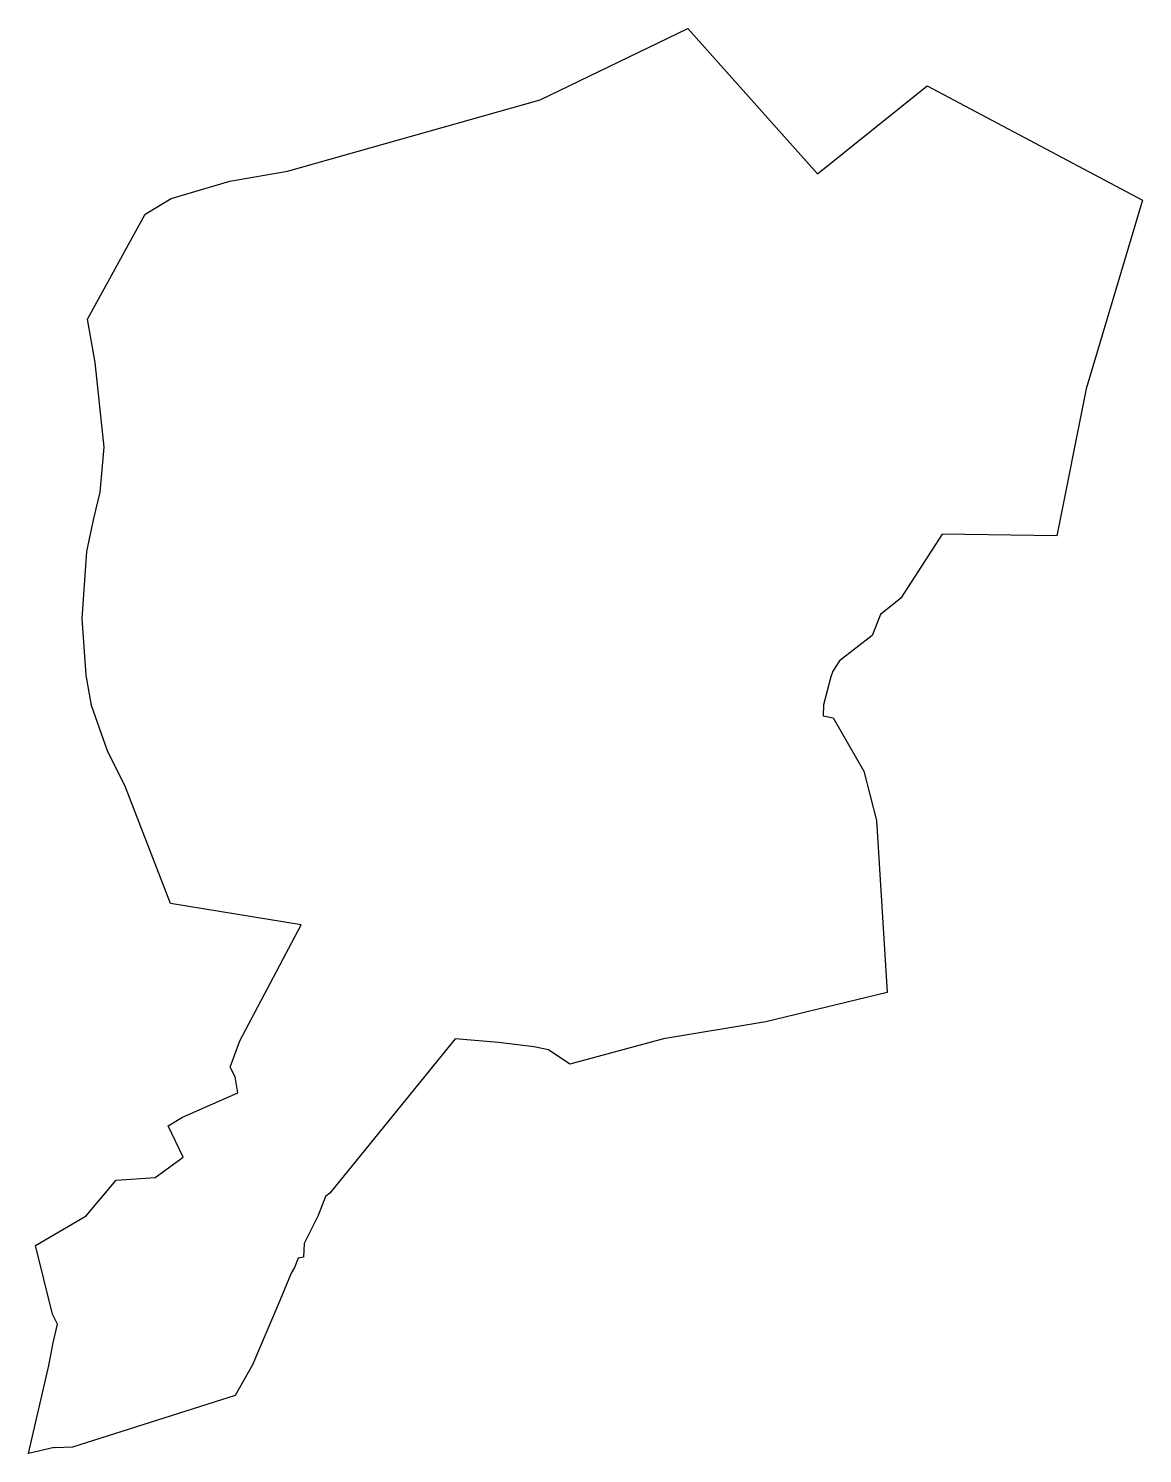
# Model space of a CAD drawing. Header units: metres. Extents: x 4644719 to 4645195, y 1943202 to 1943810.
import ezdxf

# ---------------------------------------------------------------- set-up
doc = ezdxf.new("R2010")
doc.units = ezdxf.units.M
doc.header["$MEASUREMENT"] = 0

msp = doc.modelspace()

# ---------------------------------------------------------------- linework, layer by layer
msp.add_lwpolyline([(4644780.07, 1943737.8), (4644804.98, 1943745.3), (4644829.64, 1943749.53), (4644937.5, 1943779.96), (4645000.59, 1943810.39), (4645055.89, 1943748.43), (4645102.73, 1943785.96), (4645194.63, 1943737.13), (4645170.52, 1943656.66), (4645158.03, 1943593.85), (4645109.14, 1943594.67), (4645091.46, 1943567.36), (4645082.79, 1943560.37), (4645079.22, 1943551.31), (4645065.22, 1943540.6), (4645062.43, 1943536.1), (4645061.63, 1943533.72), (4645058.49, 1943521.72), (4645058.28, 1943517.06), (4645062.61, 1943516.26), (4645075.69, 1943493.45), (4645081.13, 1943472.48), (4645085.63, 1943398.97), (4645033.89, 1943386.47), (4644990.12, 1943379.29), (4644950.19, 1943368.4), (4644941.09, 1943374.62), (4644934.77, 1943375.84), (4644919.74, 1943377.73), (4644901.28, 1943379.23), (4644847.74, 1943313.43), (4644845.92, 1943312.01), (4644842.82, 1943303.94), (4644836.74, 1943291.94), (4644836.49, 1943286.09), (4644834.27, 1943285.73), (4644832.65, 1943281.72), (4644831.19, 1943279.27), (4644826.49, 1943267.84), (4644814.67, 1943240.19), (4644807.38, 1943227.05), (4644737.93, 1943205.07), (4644730.55, 1943204.68), (4644730.01, 1943204.88), (4644719.1, 1943202.32), (4644727.79, 1943239.89), (4644729.64, 1943249.51), (4644731.54, 1943257.56), (4644729.29, 1943261.79), (4644722.07, 1943291.06), (4644743.76, 1943303.7), (4644756.47, 1943318.91), (4644773.16, 1943320.11), (4644785.14, 1943328.77), (4644778.69, 1943342.09), (4644784.83, 1943345.84), (4644808.39, 1943356.29), (4644807.38, 1943363.04), (4644805.15, 1943367.13), (4644809.3, 1943378.36), (4644835.55, 1943427.88), (4644779.69, 1943436.97), (4644760.45, 1943486.65), (4644752.8, 1943502.19), (4644745.96, 1943521.5), (4644743.74, 1943534.48), (4644742.02, 1943558.57), (4644744.07, 1943587.26), (4644746.98, 1943601.37), (4644749.76, 1943612.49), (4644751.43, 1943631.77), (4644747.59, 1943667.86), (4644744.35, 1943686.35), (4644768.89, 1943731.15), (4644780.07, 1943737.8)])

doc.saveas('drawing.dxf')
